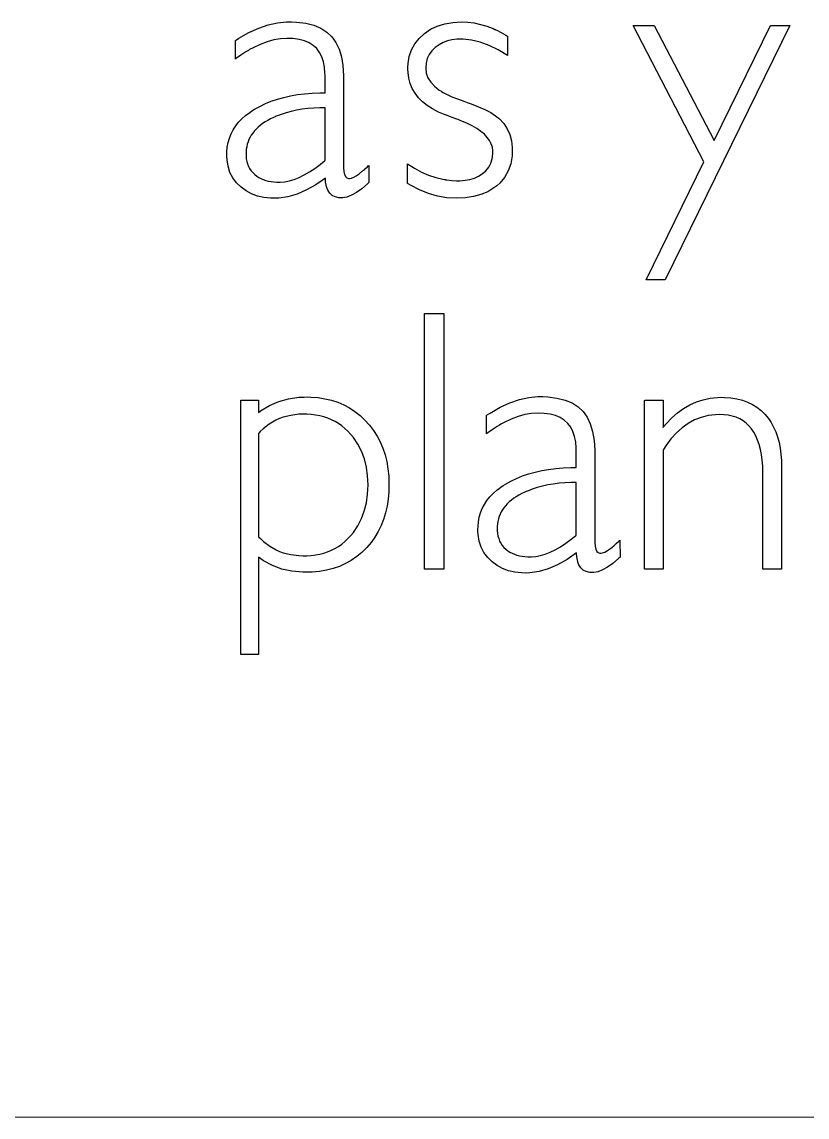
# Model space of a CAD drawing. Header units: millimetres. Extents: x 2232 to 85269, y -3593 to 5869.
# Drawn here: x 18312.33 to 18339.36, y -1776.52 to -1738.83 of the extents above; entities that cross this region are included whole.
import ezdxf

# ---------------------------------------------------------------- set-up
doc = ezdxf.new("R2010")
doc.units = ezdxf.units.MM
doc.layers.add('Standart', color=7, linetype='Continuous')

msp = doc.modelspace()

# ---------------------------------------------------------------- linework, layer by layer
at = {"layer": 'Standart', "color": 159, "linetype": 'Continuous', "lineweight": -3}
for points in [[(18320.479, -1739.041), (18320.808, -1738.928)], [(18320.808, -1738.928), (18321.129, -1738.857)], [(18321.129, -1738.857), (18321.442, -1738.827)], [(18321.442, -1738.827), (18321.611, -1738.827)], [(18321.611, -1738.827), (18321.783, -1738.836)], [(18321.783, -1738.836), (18322.1, -1738.875)], [(18322.1, -1738.875), (18322.38, -1738.944)], [(18322.38, -1738.944), (18322.623, -1739.045)], [(18326.394, -1739.081), (18326.626, -1738.97)], [(18326.626, -1738.97), (18326.882, -1738.89)], [(18326.882, -1738.89), (18327.16, -1738.842)], [(18327.16, -1738.842), (18327.46, -1738.826)], [(18327.46, -1738.826), (18327.676, -1738.836)], [(18327.676, -1738.836), (18327.892, -1738.863)], [(18327.892, -1738.863), (18328.11, -1738.91)], [(18328.11, -1738.91), (18328.33, -1738.975)], [(18328.33, -1738.975), (18328.551, -1739.059)], [(18335.807, -1743.637), (18333.37, -1738.952)], [(18333.37, -1738.952), (18334.094, -1738.952)], [(18334.094, -1738.952), (18336.16, -1742.912)], [(18338.76, -1738.952), (18334.478, -1747.698)], [(18336.16, -1742.912), (18338.093, -1738.952)], [(18338.093, -1738.952), (18338.76, -1738.952)], [(18319.799, -1739.391), (18320.143, -1739.195)], [(18320.143, -1739.195), (18320.479, -1739.041)], [(18322.623, -1739.045), (18322.829, -1739.175)], [(18322.829, -1739.175), (18322.998, -1739.336)], [(18322.998, -1739.336), (18323.136, -1739.532)], [(18326.001, -1739.395), (18326.184, -1739.225)], [(18326.184, -1739.225), (18326.394, -1739.081)], [(18328.551, -1739.059), (18328.606, -1739.083)], [(18328.606, -1739.083), (18328.628, -1739.093)], [(18328.628, -1739.093), (18328.638, -1739.097)], [(18328.638, -1739.097), (18328.676, -1739.115)], [(18328.676, -1739.115), (18328.83, -1739.194)], [(18328.83, -1739.194), (18328.987, -1739.285)], [(18328.987, -1739.285), (18329.027, -1739.309)], [(18329.027, -1739.309), (18329.041, -1739.318)], [(18329.041, -1739.318), (18329.041, -1739.325)], [(18329.041, -1739.325), (18329.041, -1739.361)], [(18329.041, -1739.361), (18329.041, -1739.421)], [(18319.678, -1739.469), (18319.69, -1739.461)], [(18319.678, -1739.47), (18319.678, -1739.469)], [(18319.678, -1739.493), (18319.678, -1739.47)], [(18319.678, -1739.539), (18319.678, -1739.493)], [(18319.678, -1739.604), (18319.678, -1739.539)], [(18319.678, -1739.931), (18319.678, -1739.604)], [(18319.69, -1739.461), (18319.712, -1739.447)], [(18319.712, -1739.447), (18319.799, -1739.391)], [(18320.289, -1739.714), (18320.167, -1739.78)], [(18320.529, -1739.599), (18320.289, -1739.714)], [(18320.766, -1739.509), (18320.529, -1739.599)], [(18320.998, -1739.445), (18320.766, -1739.509)], [(18321.226, -1739.406), (18320.998, -1739.445)], [(18321.45, -1739.392), (18321.226, -1739.406)], [(18321.665, -1739.401), (18321.45, -1739.392)], [(18321.869, -1739.43), (18321.665, -1739.401)], [(18322.052, -1739.479), (18321.869, -1739.43)], [(18322.215, -1739.548), (18322.052, -1739.479)], [(18322.356, -1739.637), (18322.215, -1739.548)], [(18322.476, -1739.747), (18322.356, -1739.637)], [(18322.576, -1739.876), (18322.476, -1739.747)], [(18323.136, -1739.532), (18323.245, -1739.763)], [(18323.245, -1739.763), (18323.326, -1740.03)], [(18325.741, -1739.79), (18325.853, -1739.584)], [(18325.853, -1739.584), (18326.001, -1739.395)], [(18326.559, -1739.705), (18326.441, -1739.82)], [(18326.69, -1739.611), (18326.559, -1739.705)], [(18326.827, -1739.537), (18326.69, -1739.611)], [(18326.974, -1739.481), (18326.827, -1739.537)], [(18327.131, -1739.443), (18326.974, -1739.481)], [(18327.299, -1739.422), (18327.131, -1739.443)], [(18327.386, -1739.418), (18327.299, -1739.422)], [(18327.44, -1739.418), (18327.386, -1739.418)], [(18327.513, -1739.42), (18327.44, -1739.418)], [(18327.806, -1739.453), (18327.513, -1739.42)], [(18328.105, -1739.526), (18327.806, -1739.453)], [(18328.411, -1739.639), (18328.105, -1739.526)], [(18328.723, -1739.792), (18328.411, -1739.639)], [(18329.041, -1739.421), (18329.041, -1739.589)], [(18329.041, -1739.589), (18329.041, -1739.773)], [(18319.678, -1740.002), (18319.678, -1739.931)], [(18319.678, -1740.058), (18319.678, -1740.002)], [(18319.678, -1740.094), (18319.678, -1740.058)], [(18319.678, -1740.103), (18319.678, -1740.094)], [(18319.686, -1740.098), (18319.678, -1740.104)], [(18319.678, -1740.104), (18319.678, -1740.103)], [(18319.87, -1739.968), (18319.686, -1740.098)], [(18320.042, -1739.855), (18319.87, -1739.968)], [(18320.124, -1739.806), (18320.042, -1739.855)], [(18320.167, -1739.78), (18320.124, -1739.806)], [(18322.654, -1740.026), (18322.576, -1739.876)], [(18322.711, -1740.197), (18322.654, -1740.026)], [(18323.326, -1740.03), (18323.379, -1740.332)], [(18325.623, -1740.255), (18325.665, -1740.013)], [(18325.665, -1740.013), (18325.741, -1739.79)], [(18326.284, -1740.09), (18326.245, -1740.245)], [(18326.349, -1739.949), (18326.284, -1740.09)], [(18326.441, -1739.82), (18326.349, -1739.949)], [(18329.041, -1739.985), (18328.723, -1739.792)], [(18329.041, -1739.773), (18329.041, -1739.856)], [(18329.041, -1739.856), (18329.041, -1739.923)], [(18329.041, -1739.923), (18329.041, -1739.968)], [(18329.041, -1739.968), (18329.041, -1739.985)], [(18322.747, -1740.387), (18322.711, -1740.197)], [(18322.762, -1740.597), (18322.747, -1740.387)], [(18323.379, -1740.332), (18323.403, -1740.671)], [(18325.616, -1740.382), (18325.623, -1740.255)], [(18325.616, -1740.415), (18325.616, -1740.382)], [(18325.616, -1740.461), (18325.616, -1740.415)], [(18325.621, -1740.563), (18325.616, -1740.461)], [(18326.245, -1740.245), (18326.232, -1740.413)], [(18326.232, -1740.413), (18326.25, -1740.585)], [(18322.763, -1740.646), (18322.762, -1740.597)], [(18322.763, -1740.647), (18322.763, -1740.646)], [(18322.763, -1740.655), (18322.763, -1740.647)], [(18322.763, -1740.688), (18322.763, -1740.655)], [(18322.763, -1740.742), (18322.763, -1740.688)], [(18322.763, -1740.89), (18322.763, -1740.742)], [(18322.763, -1741.054), (18322.763, -1740.89)], [(18323.403, -1740.671), (18323.405, -1740.761)], [(18323.405, -1740.761), (18323.405, -1740.784)], [(18323.405, -1740.784), (18323.405, -1740.797)], [(18323.405, -1740.797), (18323.405, -1740.804)], [(18323.405, -1740.804), (18323.405, -1740.842)], [(18323.405, -1740.842), (18323.405, -1740.913)], [(18325.647, -1740.76), (18325.621, -1740.563)], [(18325.696, -1740.946), (18325.647, -1740.76)], [(18326.25, -1740.585), (18326.306, -1740.747)], [(18326.306, -1740.747), (18326.4, -1740.898)], [(18322.319, -1741.277), (18322.584, -1741.265)], [(18322.584, -1741.265), (18322.721, -1741.263)], [(18322.721, -1741.263), (18322.755, -1741.263)], [(18322.755, -1741.263), (18322.763, -1741.263)], [(18322.763, -1741.192), (18322.763, -1741.054)], [(18322.763, -1741.238), (18322.763, -1741.192)], [(18322.763, -1741.261), (18322.763, -1741.238)], [(18322.763, -1741.263), (18322.763, -1741.261)], [(18323.405, -1740.913), (18323.405, -1741.011)], [(18323.405, -1741.011), (18323.405, -1741.135)], [(18323.405, -1741.135), (18323.405, -1741.28)], [(18325.767, -1741.12), (18325.696, -1740.946)], [(18325.861, -1741.283), (18325.767, -1741.12)], [(18326.4, -1740.898), (18326.53, -1741.04)], [(18326.53, -1741.04), (18326.697, -1741.171)], [(18326.697, -1741.171), (18326.745, -1741.202)], [(18326.745, -1741.202), (18326.778, -1741.224)], [(18326.778, -1741.224), (18326.835, -1741.257)], [(18326.835, -1741.257), (18326.969, -1741.328)], [(18320.519, -1741.732), (18320.713, -1741.639)], [(18320.713, -1741.639), (18320.915, -1741.557)], [(18320.915, -1741.557), (18321.126, -1741.485)], [(18321.126, -1741.485), (18321.347, -1741.424)], [(18321.347, -1741.424), (18321.576, -1741.372)], [(18321.576, -1741.372), (18321.815, -1741.33)], [(18321.815, -1741.33), (18322.062, -1741.298)], [(18322.062, -1741.298), (18322.319, -1741.277)], [(18323.405, -1741.28), (18323.405, -1741.443)], [(18323.405, -1741.443), (18323.405, -1741.812)], [(18325.978, -1741.435), (18325.861, -1741.283)], [(18326.117, -1741.576), (18325.978, -1741.435)], [(18326.279, -1741.705), (18326.117, -1741.576)], [(18326.969, -1741.328), (18327.131, -1741.402)], [(18327.131, -1741.402), (18327.321, -1741.479)], [(18327.321, -1741.479), (18327.539, -1741.559)], [(18327.539, -1741.559), (18327.658, -1741.601)], [(18327.658, -1741.601), (18327.791, -1741.647)], [(18327.791, -1741.647), (18328.045, -1741.744)], [(18320.029, -1742.045), (18320.171, -1741.939)], [(18320.171, -1741.939), (18320.247, -1741.888)], [(18320.247, -1741.888), (18320.335, -1741.834)], [(18320.335, -1741.834), (18320.519, -1741.732)], [(18321.251, -1742.012), (18321.084, -1742.075)], [(18321.424, -1741.957), (18321.251, -1742.012)], [(18321.602, -1741.909), (18321.424, -1741.957)], [(18321.787, -1741.868), (18321.602, -1741.909)], [(18321.976, -1741.835), (18321.787, -1741.868)], [(18322.172, -1741.81), (18321.976, -1741.835)], [(18322.374, -1741.792), (18322.172, -1741.81)], [(18322.581, -1741.782), (18322.374, -1741.792)], [(18322.686, -1741.78), (18322.581, -1741.782)], [(18322.74, -1741.779), (18322.686, -1741.78)], [(18322.763, -1741.779), (18322.74, -1741.779)], [(18322.763, -1741.781), (18322.763, -1741.779)], [(18322.763, -1741.789), (18322.763, -1741.781)], [(18322.763, -1741.805), (18322.763, -1741.789)], [(18322.763, -1741.828), (18322.763, -1741.805)], [(18322.763, -1741.858), (18322.763, -1741.828)], [(18322.763, -1741.893), (18322.763, -1741.858)], [(18322.763, -1741.934), (18322.763, -1741.893)], [(18322.763, -1742.032), (18322.763, -1741.934)], [(18323.405, -1741.812), (18323.405, -1742.214)], [(18326.463, -1741.823), (18326.279, -1741.705)], [(18326.67, -1741.929), (18326.463, -1741.823)], [(18326.9, -1742.025), (18326.67, -1741.929)], [(18326.911, -1742.029), (18326.9, -1742.025)], [(18328.045, -1741.744), (18328.27, -1741.844)], [(18328.27, -1741.844), (18328.466, -1741.947)], [(18328.466, -1741.947), (18328.632, -1742.054)], [(18319.688, -1742.404), (18319.788, -1742.278)], [(18319.788, -1742.278), (18319.901, -1742.158)], [(18319.901, -1742.158), (18320.029, -1742.045)], [(18320.534, -1742.386), (18320.461, -1742.448)], [(18320.614, -1742.327), (18320.534, -1742.386)], [(18320.699, -1742.27), (18320.614, -1742.327)], [(18320.791, -1742.216), (18320.699, -1742.27)], [(18320.888, -1742.164), (18320.791, -1742.216)], [(18320.991, -1742.115), (18320.888, -1742.164)], [(18321.043, -1742.092), (18320.991, -1742.115)], [(18321.084, -1742.075), (18321.043, -1742.092)], [(18322.763, -1742.147), (18322.763, -1742.032)], [(18322.763, -1742.276), (18322.763, -1742.147)], [(18322.763, -1742.416), (18322.763, -1742.276)], [(18323.405, -1742.214), (18323.405, -1742.622)], [(18326.943, -1742.041), (18326.911, -1742.029)], [(18327.049, -1742.08), (18326.943, -1742.041)], [(18327.18, -1742.129), (18327.049, -1742.08)], [(18327.298, -1742.173), (18327.18, -1742.129)], [(18327.341, -1742.189), (18327.298, -1742.173)], [(18327.367, -1742.199), (18327.341, -1742.189)], [(18327.372, -1742.2), (18327.367, -1742.199)], [(18327.372, -1742.201), (18327.372, -1742.2)], [(18327.391, -1742.207), (18327.372, -1742.201)], [(18327.444, -1742.228), (18327.391, -1742.207)], [(18327.647, -1742.313), (18327.444, -1742.228)], [(18327.829, -1742.402), (18327.647, -1742.313)], [(18327.99, -1742.495), (18327.829, -1742.402)], [(18328.632, -1742.054), (18328.769, -1742.163)], [(18328.769, -1742.163), (18328.919, -1742.324)], [(18328.919, -1742.324), (18329.038, -1742.503)], [(18319.473, -1742.822), (18319.53, -1742.676)], [(18319.53, -1742.676), (18319.602, -1742.537)], [(18319.602, -1742.537), (18319.688, -1742.404)], [(18320.226, -1742.722), (18320.182, -1742.797)], [(18320.276, -1742.65), (18320.226, -1742.722)], [(18320.332, -1742.58), (18320.276, -1742.65)], [(18320.393, -1742.513), (18320.332, -1742.58)], [(18320.461, -1742.448), (18320.393, -1742.513)], [(18322.763, -1742.561), (18322.763, -1742.416)], [(18322.763, -1742.859), (18322.763, -1742.561)], [(18323.405, -1742.622), (18323.405, -1743.012)], [(18328.13, -1742.593), (18327.99, -1742.495)], [(18328.251, -1742.694), (18328.13, -1742.593)], [(18328.35, -1742.799), (18328.251, -1742.694)], [(18329.038, -1742.503), (18329.126, -1742.7)], [(18329.126, -1742.7), (18329.183, -1742.916)], [(18319.384, -1743.299), (18319.399, -1743.134)], [(18319.399, -1743.134), (18319.429, -1742.975)], [(18319.429, -1742.975), (18319.473, -1742.822)], [(18320.067, -1743.121), (18320.053, -1743.209)], [(18320.087, -1743.036), (18320.067, -1743.121)], [(18320.113, -1742.954), (18320.087, -1743.036)], [(18320.145, -1742.874), (18320.113, -1742.954)], [(18320.182, -1742.797), (18320.145, -1742.874)], [(18322.763, -1743.003), (18322.763, -1742.859)], [(18322.763, -1743.139), (18322.763, -1743.003)], [(18322.763, -1743.265), (18322.763, -1743.139)], [(18323.405, -1743.012), (18323.405, -1743.191)], [(18328.429, -1742.909), (18328.35, -1742.799)], [(18328.487, -1743.022), (18328.429, -1742.909)], [(18328.525, -1743.14), (18328.487, -1743.022)], [(18328.542, -1743.262), (18328.525, -1743.14)], [(18329.183, -1742.916), (18329.209, -1743.151)], [(18329.209, -1743.151), (18329.21, -1743.284)], [(18319.381, -1743.385), (18319.384, -1743.299)], [(18319.382, -1743.452), (18319.381, -1743.385)], [(18319.389, -1743.571), (18319.382, -1743.452)], [(18320.045, -1743.299), (18320.043, -1743.345)], [(18320.043, -1743.345), (18320.043, -1743.368)], [(18320.043, -1743.368), (18320.043, -1743.386)], [(18320.043, -1743.386), (18320.044, -1743.437)], [(18320.044, -1743.437), (18320.053, -1743.534)], [(18320.053, -1743.209), (18320.045, -1743.299)], [(18322.763, -1743.375), (18322.763, -1743.265)], [(18322.763, -1743.468), (18322.763, -1743.375)], [(18322.763, -1743.506), (18322.763, -1743.468)], [(18322.763, -1743.538), (18322.763, -1743.506)], [(18323.405, -1743.191), (18323.405, -1743.355)], [(18323.405, -1743.355), (18323.405, -1743.501)], [(18323.405, -1743.501), (18323.405, -1743.625)], [(18328.521, -1743.534), (18328.542, -1743.363)], [(18328.543, -1743.318), (18328.542, -1743.262)], [(18328.542, -1743.363), (18328.543, -1743.318)], [(18329.202, -1743.431), (18329.155, -1743.706)], [(18329.21, -1743.284), (18329.202, -1743.431)], [(18319.425, -1743.796), (18319.389, -1743.571)], [(18319.492, -1744.004), (18319.425, -1743.796)], [(18320.053, -1743.534), (18320.07, -1743.627)], [(18320.07, -1743.627), (18320.095, -1743.715)], [(18320.095, -1743.715), (18320.128, -1743.797)], [(18320.128, -1743.797), (18320.169, -1743.875)], [(18320.169, -1743.875), (18320.218, -1743.947)], [(18322.224, -1743.991), (18322.408, -1743.87)], [(18322.408, -1743.87), (18322.597, -1743.731)], [(18322.597, -1743.731), (18322.693, -1743.656)], [(18322.693, -1743.656), (18322.742, -1743.616)], [(18322.742, -1743.616), (18322.754, -1743.606)], [(18322.754, -1743.606), (18322.76, -1743.601)], [(18322.76, -1743.601), (18322.763, -1743.599)], [(18322.763, -1743.564), (18322.763, -1743.538)], [(18322.763, -1743.583), (18322.763, -1743.564)], [(18322.763, -1743.595), (18322.763, -1743.583)], [(18322.763, -1743.599), (18322.763, -1743.595)], [(18322.763, -1743.599), (18322.763, -1743.599)], [(18322.763, -1743.599), (18322.763, -1743.599)], [(18322.763, -1743.599), (18322.763, -1743.599)], [(18323.405, -1743.625), (18323.405, -1743.725)], [(18323.405, -1743.725), (18323.405, -1743.796)], [(18323.405, -1743.796), (18323.405, -1743.837)], [(18323.405, -1743.837), (18323.405, -1743.85)], [(18323.405, -1743.85), (18323.414, -1743.978)], [(18324.059, -1743.956), (18324.121, -1743.901)], [(18324.121, -1743.901), (18324.135, -1743.889)], [(18324.135, -1743.889), (18324.136, -1743.888)], [(18324.136, -1743.888), (18324.137, -1743.887)], [(18324.137, -1743.887), (18324.156, -1743.87)], [(18324.156, -1743.87), (18324.223, -1743.81)], [(18324.223, -1743.81), (18324.253, -1743.783)], [(18324.253, -1743.783), (18324.267, -1743.769)], [(18324.267, -1743.769), (18324.268, -1743.775)], [(18324.268, -1743.775), (18324.268, -1743.804)], [(18324.268, -1743.804), (18324.269, -1743.853)], [(18324.269, -1743.853), (18324.269, -1743.917)], [(18325.602, -1743.712), (18325.844, -1743.864)], [(18325.602, -1743.714), (18325.602, -1743.712)], [(18325.602, -1743.712), (18325.602, -1743.712)], [(18325.602, -1743.712), (18325.602, -1743.712)], [(18325.602, -1743.741), (18325.602, -1743.714)], [(18325.602, -1743.795), (18325.602, -1743.741)], [(18325.602, -1743.869), (18325.602, -1743.795)], [(18325.602, -1744.049), (18325.602, -1743.869)], [(18325.844, -1743.864), (18326.086, -1743.992)], [(18328.302, -1743.952), (18328.401, -1743.828)], [(18328.401, -1743.828), (18328.474, -1743.689)], [(18328.474, -1743.689), (18328.521, -1743.534)], [(18329.155, -1743.706), (18329.069, -1743.955)], [(18333.824, -1747.698), (18335.807, -1743.637)], [(18319.59, -1744.193), (18319.492, -1744.004)], [(18319.718, -1744.365), (18319.59, -1744.193)], [(18320.218, -1743.947), (18320.276, -1744.014)], [(18320.276, -1744.014), (18320.342, -1744.076)], [(18320.342, -1744.076), (18320.412, -1744.131)], [(18320.412, -1744.131), (18320.483, -1744.176)], [(18320.483, -1744.176), (18320.559, -1744.216)], [(18320.559, -1744.216), (18320.639, -1744.251)], [(18320.639, -1744.251), (18320.723, -1744.28)], [(18320.723, -1744.28), (18320.811, -1744.303)], [(18321.535, -1744.295), (18321.7, -1744.246)], [(18321.7, -1744.246), (18321.87, -1744.179)], [(18321.87, -1744.179), (18322.044, -1744.094)], [(18322.044, -1744.094), (18322.224, -1743.991)], [(18322.776, -1744.203), (18322.449, -1744.43)], [(18322.776, -1744.23), (18322.776, -1744.203)], [(18322.776, -1744.203), (18322.776, -1744.203)], [(18322.776, -1744.203), (18322.776, -1744.203)], [(18322.776, -1744.203), (18322.776, -1744.203)], [(18322.784, -1744.345), (18322.776, -1744.23)], [(18323.414, -1743.978), (18323.439, -1744.08)], [(18323.439, -1744.08), (18323.476, -1744.154)], [(18323.476, -1744.154), (18323.516, -1744.193)], [(18323.516, -1744.193), (18323.575, -1744.213)], [(18323.575, -1744.213), (18323.611, -1744.216)], [(18323.611, -1744.216), (18323.674, -1744.206)], [(18323.674, -1744.206), (18323.752, -1744.175)], [(18323.752, -1744.175), (18323.841, -1744.123)], [(18323.841, -1744.123), (18323.944, -1744.051)], [(18323.944, -1744.051), (18324.059, -1743.956)], [(18324.269, -1743.917), (18324.273, -1744.218)], [(18324.273, -1744.218), (18324.274, -1744.28)], [(18324.274, -1744.28), (18324.274, -1744.326)], [(18325.602, -1744.23), (18325.602, -1744.049)], [(18325.602, -1744.303), (18325.602, -1744.23)], [(18326.086, -1743.992), (18326.329, -1744.098)], [(18326.329, -1744.098), (18326.573, -1744.18)], [(18326.573, -1744.18), (18326.818, -1744.239)], [(18326.818, -1744.239), (18326.879, -1744.251)], [(18326.879, -1744.251), (18326.903, -1744.255)], [(18326.903, -1744.255), (18326.914, -1744.256)], [(18326.914, -1744.256), (18326.956, -1744.263)], [(18326.956, -1744.263), (18327.123, -1744.282)], [(18327.123, -1744.282), (18327.287, -1744.291)], [(18327.404, -1744.29), (18327.584, -1744.277)], [(18327.584, -1744.277), (18327.752, -1744.247)], [(18327.752, -1744.247), (18327.907, -1744.201)], [(18327.907, -1744.201), (18328.049, -1744.138)], [(18328.049, -1744.138), (18328.178, -1744.059)], [(18328.178, -1744.059), (18328.302, -1743.952)], [(18328.943, -1744.178), (18328.777, -1744.376)], [(18329.069, -1743.955), (18328.943, -1744.178)], [(18319.875, -1744.517), (18319.718, -1744.365)], [(18320.046, -1744.644), (18319.875, -1744.517)], [(18320.232, -1744.745), (18320.046, -1744.644)], [(18320.811, -1744.303), (18320.904, -1744.321)], [(18320.904, -1744.321), (18321, -1744.334)], [(18321, -1744.334), (18321.101, -1744.34)], [(18321.101, -1744.34), (18321.153, -1744.342)], [(18321.153, -1744.342), (18321.181, -1744.342)], [(18321.181, -1744.342), (18321.22, -1744.341)], [(18321.22, -1744.341), (18321.375, -1744.327)], [(18321.375, -1744.327), (18321.535, -1744.295)], [(18322.125, -1744.611), (18321.804, -1744.749)], [(18322.449, -1744.43), (18322.125, -1744.611)], [(18322.803, -1744.45), (18322.784, -1744.345)], [(18322.818, -1744.499), (18322.803, -1744.45)], [(18322.824, -1744.522), (18322.818, -1744.499)], [(18322.835, -1744.554), (18322.824, -1744.522)], [(18322.86, -1744.614), (18322.835, -1744.554)], [(18322.925, -1744.717), (18322.86, -1744.614)], [(18324.027, -1744.567), (18323.845, -1744.697)], [(18324.222, -1744.403), (18324.027, -1744.567)], [(18324.272, -1744.356), (18324.222, -1744.403)], [(18324.274, -1744.351), (18324.272, -1744.356)], [(18324.274, -1744.326), (18324.274, -1744.351)], [(18325.602, -1744.357), (18325.602, -1744.303)], [(18325.602, -1744.384), (18325.602, -1744.357)], [(18325.602, -1744.386), (18325.602, -1744.384)], [(18325.609, -1744.39), (18325.602, -1744.386)], [(18325.628, -1744.402), (18325.609, -1744.39)], [(18325.703, -1744.448), (18325.628, -1744.402)], [(18326.01, -1744.609), (18325.703, -1744.448)], [(18326.322, -1744.735), (18326.01, -1744.609)], [(18327.287, -1744.291), (18327.327, -1744.291)], [(18327.327, -1744.291), (18327.357, -1744.291)], [(18327.357, -1744.291), (18327.404, -1744.29)], [(18328.578, -1744.542), (18328.366, -1744.669)], [(18328.679, -1744.465), (18328.578, -1744.542)], [(18328.777, -1744.376), (18328.679, -1744.465)], [(18320.435, -1744.82), (18320.232, -1744.745)], [(18320.653, -1744.87), (18320.435, -1744.82)], [(18320.887, -1744.893), (18320.653, -1744.87)], [(18321.014, -1744.896), (18320.887, -1744.893)], [(18321.17, -1744.889), (18321.014, -1744.896)], [(18321.486, -1744.841), (18321.17, -1744.889)], [(18321.804, -1744.749), (18321.486, -1744.841)], [(18323.008, -1744.795), (18322.925, -1744.717)], [(18323.111, -1744.848), (18323.008, -1744.795)], [(18323.233, -1744.878), (18323.111, -1744.848)], [(18323.371, -1744.882), (18323.233, -1744.878)], [(18323.517, -1744.854), (18323.371, -1744.882)], [(18323.675, -1744.793), (18323.517, -1744.854)], [(18323.845, -1744.697), (18323.675, -1744.793)], [(18326.639, -1744.824), (18326.322, -1744.735)], [(18326.962, -1744.878), (18326.639, -1744.824)], [(18327.29, -1744.896), (18326.962, -1744.878)], [(18327.593, -1744.882), (18327.29, -1744.896)], [(18327.873, -1744.839), (18327.593, -1744.882)], [(18328.131, -1744.768), (18327.873, -1744.839)], [(18328.366, -1744.669), (18328.131, -1744.768)], [(18334.478, -1747.698), (18333.824, -1747.698)], [(18326.188, -1757.665), (18326.188, -1748.856)], [(18326.188, -1748.856), (18326.85, -1748.856)], [(18326.85, -1748.856), (18326.85, -1757.665)], [(18321.17, -1751.892), (18321.509, -1751.797)], [(18321.509, -1751.797), (18321.864, -1751.744)], [(18321.864, -1751.744), (18322.048, -1751.735)], [(18322.048, -1751.735), (18322.15, -1751.734)], [(18322.15, -1751.734), (18322.277, -1751.737)], [(18322.277, -1751.737), (18322.523, -1751.757)], [(18322.523, -1751.757), (18322.759, -1751.793)], [(18322.759, -1751.793), (18322.985, -1751.847)], [(18329.125, -1751.936), (18329.454, -1751.823)], [(18329.454, -1751.823), (18329.775, -1751.752)], [(18329.775, -1751.752), (18330.088, -1751.723)], [(18330.088, -1751.723), (18330.257, -1751.723)], [(18330.257, -1751.723), (18330.429, -1751.731)], [(18330.429, -1751.731), (18330.746, -1751.77)], [(18330.746, -1751.77), (18331.026, -1751.84)], [(18335.783, -1751.828), (18336.024, -1751.777)], [(18336.024, -1751.777), (18336.274, -1751.75)], [(18336.274, -1751.75), (18336.402, -1751.746)], [(18336.402, -1751.746), (18336.517, -1751.748)], [(18336.517, -1751.748), (18336.733, -1751.763)], [(18336.733, -1751.763), (18336.937, -1751.795)], [(18336.937, -1751.795), (18337.129, -1751.843)], [(18319.86, -1751.849), (18319.86, -1751.847)], [(18319.86, -1751.847), (18319.883, -1751.847)], [(18319.86, -1751.879), (18319.86, -1751.849)], [(18319.86, -1751.939), (18319.86, -1751.879)], [(18319.86, -1752.03), (18319.86, -1751.939)], [(18319.86, -1752.148), (18319.86, -1752.03)], [(18319.86, -1752.293), (18319.86, -1752.148)], [(18319.883, -1751.847), (18319.935, -1751.847)], [(18319.935, -1751.847), (18320.097, -1751.847)], [(18320.097, -1751.847), (18320.282, -1751.847)], [(18320.282, -1751.847), (18320.429, -1751.847)], [(18320.429, -1751.847), (18320.468, -1751.847)], [(18320.468, -1751.847), (18320.477, -1751.848)], [(18320.477, -1751.848), (18320.477, -1751.867)], [(18320.477, -1751.867), (18320.477, -1751.905)], [(18320.477, -1751.905), (18320.477, -1752.016)], [(18320.477, -1752.016), (18320.477, -1752.141)], [(18320.477, -1752.141), (18320.477, -1752.236)], [(18320.545, -1752.215), (18320.849, -1752.032)], [(18320.849, -1752.032), (18321.17, -1751.892)], [(18322.985, -1751.847), (18323.202, -1751.918)], [(18323.202, -1751.918), (18323.408, -1752.006)], [(18323.408, -1752.006), (18323.605, -1752.112)], [(18323.605, -1752.112), (18323.792, -1752.235)], [(18328.445, -1752.286), (18328.789, -1752.09)], [(18328.789, -1752.09), (18329.125, -1751.936)], [(18331.026, -1751.84), (18331.269, -1751.94)], [(18331.269, -1751.94), (18331.475, -1752.07)], [(18331.475, -1752.07), (18331.644, -1752.231)], [(18333.764, -1751.851), (18333.779, -1751.847)], [(18333.764, -1751.878), (18333.764, -1751.851)], [(18333.764, -1751.929), (18333.764, -1751.878)], [(18333.764, -1752.003), (18333.764, -1751.929)], [(18333.764, -1752.097), (18333.764, -1752.003)], [(18333.764, -1752.211), (18333.764, -1752.097)], [(18333.779, -1751.847), (18333.832, -1751.847)], [(18333.832, -1751.847), (18333.912, -1751.847)], [(18333.912, -1751.847), (18334.115, -1751.847)], [(18334.115, -1751.847), (18334.217, -1751.847)], [(18334.217, -1751.847), (18334.305, -1751.847)], [(18334.305, -1751.847), (18334.371, -1751.847)], [(18334.371, -1751.847), (18334.404, -1751.847)], [(18334.404, -1751.847), (18334.406, -1751.848)], [(18334.406, -1751.848), (18334.406, -1751.863)], [(18334.406, -1751.863), (18334.406, -1751.892)], [(18334.406, -1751.892), (18334.406, -1751.933)], [(18334.406, -1751.933), (18334.406, -1752.045)], [(18334.406, -1752.045), (18334.406, -1752.183)], [(18334.406, -1752.183), (18334.406, -1752.484)], [(18334.901, -1752.28), (18335.109, -1752.13)], [(18335.109, -1752.13), (18335.325, -1752.005)], [(18335.325, -1752.005), (18335.55, -1751.904)], [(18335.55, -1751.904), (18335.783, -1751.828)], [(18337.129, -1751.843), (18337.309, -1751.907)], [(18337.309, -1751.907), (18337.477, -1751.988)], [(18337.477, -1751.988), (18337.633, -1752.086)], [(18337.633, -1752.086), (18337.776, -1752.199)], [(18337.776, -1752.199), (18337.908, -1752.33)], [(18319.86, -1752.462), (18319.86, -1752.293)], [(18319.86, -1752.654), (18319.86, -1752.462)], [(18320.477, -1752.263), (18320.545, -1752.215)], [(18320.477, -1752.236), (18320.477, -1752.26)], [(18320.477, -1752.26), (18320.477, -1752.263)], [(18321.073, -1752.533), (18320.845, -1752.666)], [(18321.194, -1752.48), (18321.073, -1752.533)], [(18321.321, -1752.434), (18321.194, -1752.48)], [(18321.585, -1752.367), (18321.321, -1752.434)], [(18321.864, -1752.331), (18321.585, -1752.367)], [(18322.009, -1752.325), (18321.864, -1752.331)], [(18322.027, -1752.325), (18322.009, -1752.325)], [(18322.054, -1752.325), (18322.027, -1752.325)], [(18322.134, -1752.327), (18322.054, -1752.325)], [(18322.289, -1752.337), (18322.134, -1752.327)], [(18322.438, -1752.355), (18322.289, -1752.337)], [(18322.583, -1752.382), (18322.438, -1752.355)], [(18322.722, -1752.418), (18322.583, -1752.382)], [(18322.856, -1752.463), (18322.722, -1752.418)], [(18322.985, -1752.517), (18322.856, -1752.463)], [(18323.109, -1752.579), (18322.985, -1752.517)], [(18323.792, -1752.235), (18323.969, -1752.375)], [(18323.969, -1752.375), (18324.136, -1752.532)], [(18324.136, -1752.532), (18324.292, -1752.704)], [(18328.323, -1752.364), (18328.336, -1752.356)], [(18328.323, -1752.365), (18328.323, -1752.364)], [(18328.323, -1752.388), (18328.323, -1752.365)], [(18328.323, -1752.434), (18328.323, -1752.388)], [(18328.323, -1752.499), (18328.323, -1752.434)], [(18328.323, -1752.825), (18328.323, -1752.499)], [(18328.336, -1752.356), (18328.358, -1752.341)], [(18328.358, -1752.341), (18328.445, -1752.286)], [(18329.175, -1752.494), (18328.934, -1752.609)], [(18329.411, -1752.405), (18329.175, -1752.494)], [(18329.643, -1752.341), (18329.411, -1752.405)], [(18329.871, -1752.302), (18329.643, -1752.341)], [(18330.095, -1752.288), (18329.871, -1752.302)], [(18330.31, -1752.297), (18330.095, -1752.288)], [(18330.514, -1752.325), (18330.31, -1752.297)], [(18330.698, -1752.374), (18330.514, -1752.325)], [(18330.86, -1752.443), (18330.698, -1752.374)], [(18331.001, -1752.532), (18330.86, -1752.443)], [(18331.122, -1752.642), (18331.001, -1752.532)], [(18331.644, -1752.231), (18331.782, -1752.427)], [(18331.782, -1752.427), (18331.891, -1752.658)], [(18333.764, -1752.343), (18333.764, -1752.211)], [(18333.764, -1752.492), (18333.764, -1752.343)], [(18333.764, -1752.656), (18333.764, -1752.492)], [(18334.406, -1752.484), (18334.406, -1752.617)], [(18334.511, -1752.654), (18334.702, -1752.454)], [(18334.702, -1752.454), (18334.901, -1752.28)], [(18335.481, -1752.526), (18335.262, -1752.645)], [(18335.712, -1752.436), (18335.481, -1752.526)], [(18335.954, -1752.375), (18335.712, -1752.436)], [(18336.207, -1752.343), (18335.954, -1752.375)], [(18336.338, -1752.339), (18336.207, -1752.343)], [(18336.493, -1752.343), (18336.338, -1752.339)], [(18336.643, -1752.36), (18336.493, -1752.343)], [(18336.784, -1752.39), (18336.643, -1752.36)], [(18336.916, -1752.432), (18336.784, -1752.39)], [(18337.039, -1752.486), (18336.916, -1752.432)], [(18337.154, -1752.553), (18337.039, -1752.486)], [(18337.259, -1752.632), (18337.154, -1752.553)], [(18337.908, -1752.33), (18338.024, -1752.472)], [(18338.024, -1752.472), (18338.121, -1752.615)], [(18319.86, -1752.867), (18319.86, -1752.654)], [(18319.86, -1753.1), (18319.86, -1752.867)], [(18320.535, -1752.926), (18320.487, -1752.977)], [(18320.634, -1752.831), (18320.535, -1752.926)], [(18320.845, -1752.666), (18320.634, -1752.831)], [(18323.228, -1752.65), (18323.109, -1752.579)], [(18323.341, -1752.73), (18323.228, -1752.65)], [(18323.45, -1752.818), (18323.341, -1752.73)], [(18323.553, -1752.916), (18323.45, -1752.818)], [(18323.651, -1753.022), (18323.553, -1752.916)], [(18324.292, -1752.704), (18324.432, -1752.887)], [(18324.432, -1752.887), (18324.556, -1753.08)], [(18328.323, -1752.897), (18328.323, -1752.825)], [(18328.323, -1752.953), (18328.323, -1752.897)], [(18328.323, -1752.989), (18328.323, -1752.953)], [(18328.515, -1752.863), (18328.332, -1752.993)], [(18328.687, -1752.75), (18328.515, -1752.863)], [(18328.769, -1752.701), (18328.687, -1752.75)], [(18328.813, -1752.675), (18328.769, -1752.701)], [(18328.934, -1752.609), (18328.813, -1752.675)], [(18331.221, -1752.771), (18331.122, -1752.642)], [(18331.299, -1752.921), (18331.221, -1752.771)], [(18331.356, -1753.091), (18331.299, -1752.921)], [(18331.891, -1752.658), (18331.972, -1752.925)], [(18331.972, -1752.925), (18332.025, -1753.227)], [(18333.764, -1752.834), (18333.764, -1752.656)], [(18333.764, -1753.024), (18333.764, -1752.834)], [(18334.406, -1752.617), (18334.406, -1752.718)], [(18334.406, -1752.718), (18334.406, -1752.752)], [(18334.406, -1752.752), (18334.406, -1752.773)], [(18334.406, -1752.773), (18334.406, -1752.778)], [(18334.406, -1752.779), (18334.407, -1752.777)], [(18334.406, -1752.778), (18334.406, -1752.779)], [(18334.407, -1752.777), (18334.419, -1752.763)], [(18334.419, -1752.763), (18334.511, -1752.654)], [(18335.054, -1752.794), (18334.858, -1752.973)], [(18335.262, -1752.645), (18335.054, -1752.794)], [(18337.356, -1752.724), (18337.259, -1752.632)], [(18337.444, -1752.829), (18337.356, -1752.724)], [(18337.523, -1752.946), (18337.444, -1752.829)], [(18337.593, -1753.075), (18337.523, -1752.946)], [(18338.121, -1752.615), (18338.207, -1752.77)], [(18338.207, -1752.77), (18338.28, -1752.935)], [(18338.28, -1752.935), (18338.342, -1753.111)], [(18319.86, -1753.617), (18319.86, -1753.1)], [(18320.487, -1752.977), (18320.477, -1752.988)], [(18320.477, -1752.988), (18320.477, -1753.003)], [(18320.477, -1752.988), (18320.477, -1752.988)], [(18320.477, -1752.988), (18320.477, -1752.988)], [(18320.477, -1752.988), (18320.477, -1752.988)], [(18320.477, -1752.988), (18320.477, -1752.988)], [(18320.477, -1753.003), (18320.477, -1753.049)], [(18320.477, -1753.049), (18320.477, -1753.123)], [(18320.477, -1753.123), (18320.477, -1753.221)], [(18320.477, -1753.221), (18320.477, -1753.342)], [(18323.739, -1753.129), (18323.651, -1753.022)], [(18323.893, -1753.356), (18323.739, -1753.129)], [(18324.556, -1753.08), (18324.664, -1753.283)], [(18324.664, -1753.283), (18324.755, -1753.498)], [(18328.323, -1752.997), (18328.323, -1752.989)], [(18328.332, -1752.993), (18328.323, -1752.999)], [(18328.323, -1752.999), (18328.323, -1752.997)], [(18331.392, -1753.282), (18331.356, -1753.091)], [(18331.407, -1753.492), (18331.392, -1753.282)], [(18332.025, -1753.227), (18332.049, -1753.566)], [(18333.764, -1753.437), (18333.764, -1753.024)], [(18334.673, -1753.18), (18334.5, -1753.418)], [(18334.858, -1752.973), (18334.673, -1753.18)], [(18337.655, -1753.217), (18337.593, -1753.075)], [(18337.707, -1753.372), (18337.655, -1753.217)], [(18338.342, -1753.111), (18338.393, -1753.298)], [(18338.393, -1753.298), (18338.432, -1753.496)], [(18319.86, -1754.191), (18319.86, -1753.617)], [(18320.477, -1753.342), (18320.477, -1753.482)], [(18320.477, -1753.482), (18320.477, -1753.64)], [(18320.477, -1753.64), (18320.477, -1753.813)], [(18324.019, -1753.601), (18323.893, -1753.356)], [(18324.117, -1753.864), (18324.019, -1753.601)], [(18324.755, -1753.498), (18324.83, -1753.723)], [(18331.408, -1753.541), (18331.407, -1753.492)], [(18331.408, -1753.542), (18331.408, -1753.541)], [(18331.408, -1753.549), (18331.408, -1753.542)], [(18331.408, -1753.583), (18331.408, -1753.549)], [(18331.408, -1753.637), (18331.408, -1753.583)], [(18331.408, -1753.785), (18331.408, -1753.637)], [(18332.049, -1753.566), (18332.051, -1753.656)], [(18332.051, -1753.656), (18332.051, -1753.679)], [(18332.051, -1753.679), (18332.051, -1753.692)], [(18332.051, -1753.692), (18332.051, -1753.699)], [(18332.051, -1753.699), (18332.051, -1753.737)], [(18333.764, -1753.882), (18333.764, -1753.437)], [(18334.407, -1753.564), (18334.406, -1753.567)], [(18334.406, -1753.567), (18334.406, -1753.571)], [(18334.406, -1753.571), (18334.406, -1753.593)], [(18334.406, -1753.593), (18334.406, -1753.631)], [(18334.406, -1753.631), (18334.406, -1753.685)], [(18334.406, -1753.685), (18334.406, -1753.753)], [(18334.417, -1753.547), (18334.407, -1753.564)], [(18334.5, -1753.418), (18334.417, -1753.547)], [(18337.751, -1753.539), (18337.707, -1753.372)], [(18337.786, -1753.718), (18337.751, -1753.539)], [(18338.432, -1753.496), (18338.459, -1753.704)], [(18338.459, -1753.704), (18338.475, -1753.924)], [(18320.477, -1753.813), (18320.477, -1754.192)], [(18324.186, -1754.146), (18324.117, -1753.864)], [(18324.83, -1753.723), (18324.889, -1753.958)], [(18324.889, -1753.958), (18324.931, -1754.204)], [(18331.408, -1753.949), (18331.408, -1753.785)], [(18331.408, -1754.088), (18331.408, -1753.949)], [(18332.051, -1753.737), (18332.051, -1753.808)], [(18332.051, -1753.808), (18332.051, -1753.906)], [(18332.051, -1753.906), (18332.051, -1754.03)], [(18332.051, -1754.03), (18332.051, -1754.175)], [(18333.764, -1754.348), (18333.764, -1753.882)], [(18334.406, -1753.753), (18334.406, -1753.835)], [(18334.406, -1753.835), (18334.406, -1754.037)], [(18334.406, -1754.037), (18334.406, -1754.28)], [(18337.812, -1753.91), (18337.786, -1753.718)], [(18337.829, -1754.115), (18337.812, -1753.91)], [(18338.475, -1753.924), (18338.479, -1754.037)], [(18338.479, -1754.037), (18338.479, -1754.095)], [(18319.86, -1754.808), (18319.86, -1754.191)], [(18320.477, -1754.192), (18320.477, -1754.6)], [(18324.229, -1754.445), (18324.186, -1754.146)], [(18324.243, -1754.762), (18324.229, -1754.445)], [(18324.931, -1754.204), (18324.957, -1754.461)], [(18324.957, -1754.461), (18324.96, -1754.993)], [(18329.358, -1754.535), (18329.561, -1754.453)], [(18329.561, -1754.453), (18329.772, -1754.381)], [(18329.772, -1754.381), (18329.992, -1754.319)], [(18329.992, -1754.319), (18330.222, -1754.267)], [(18330.222, -1754.267), (18330.46, -1754.226)], [(18330.46, -1754.226), (18330.708, -1754.194)], [(18330.708, -1754.194), (18330.964, -1754.172)], [(18330.964, -1754.172), (18331.23, -1754.161)], [(18331.23, -1754.161), (18331.366, -1754.159)], [(18331.366, -1754.159), (18331.4, -1754.159)], [(18331.4, -1754.159), (18331.408, -1754.159)], [(18331.408, -1754.134), (18331.408, -1754.088)], [(18331.408, -1754.157), (18331.408, -1754.134)], [(18331.408, -1754.159), (18331.408, -1754.157)], [(18332.051, -1754.175), (18332.051, -1754.338)], [(18332.051, -1754.338), (18332.051, -1754.707)], [(18333.764, -1755.299), (18333.764, -1754.348)], [(18334.406, -1754.28), (18334.406, -1754.559)], [(18337.837, -1754.332), (18337.829, -1754.115)], [(18337.838, -1754.388), (18337.837, -1754.332)], [(18337.838, -1754.416), (18337.838, -1754.388)], [(18337.838, -1754.428), (18337.838, -1754.416)], [(18337.838, -1754.429), (18337.838, -1754.428)], [(18337.838, -1754.438), (18337.838, -1754.429)], [(18337.838, -1754.46), (18337.838, -1754.438)], [(18337.838, -1754.496), (18337.838, -1754.46)], [(18338.479, -1754.095), (18338.48, -1754.12)], [(18338.48, -1754.12), (18338.48, -1754.123)], [(18338.48, -1754.123), (18338.48, -1754.139)], [(18338.48, -1754.139), (18338.48, -1754.17)], [(18338.48, -1754.17), (18338.48, -1754.215)], [(18338.48, -1754.215), (18338.48, -1754.272)], [(18338.48, -1754.272), (18338.48, -1754.422)], [(18338.48, -1754.422), (18338.48, -1754.613)], [(18319.86, -1756.118), (18319.86, -1754.808)], [(18320.477, -1754.6), (18320.477, -1755.016)], [(18324.228, -1755.078), (18324.243, -1754.762)], [(18328.675, -1754.941), (18328.817, -1754.834)], [(18328.817, -1754.834), (18328.893, -1754.784)], [(18328.893, -1754.784), (18328.981, -1754.729)], [(18328.981, -1754.729), (18329.165, -1754.627)], [(18329.165, -1754.627), (18329.358, -1754.535)], [(18330.248, -1754.803), (18330.07, -1754.851)], [(18330.432, -1754.763), (18330.248, -1754.803)], [(18330.622, -1754.73), (18330.432, -1754.763)], [(18330.818, -1754.705), (18330.622, -1754.73)], [(18331.019, -1754.687), (18330.818, -1754.705)], [(18331.226, -1754.677), (18331.019, -1754.687)], [(18331.332, -1754.675), (18331.226, -1754.677)], [(18331.385, -1754.674), (18331.332, -1754.675)], [(18331.408, -1754.674), (18331.385, -1754.674)], [(18331.408, -1754.676), (18331.408, -1754.674)], [(18331.408, -1754.684), (18331.408, -1754.676)], [(18331.408, -1754.7), (18331.408, -1754.684)], [(18331.408, -1754.723), (18331.408, -1754.7)], [(18331.408, -1754.752), (18331.408, -1754.723)], [(18331.408, -1754.788), (18331.408, -1754.752)], [(18331.408, -1754.829), (18331.408, -1754.788)], [(18331.408, -1754.927), (18331.408, -1754.829)], [(18332.051, -1754.707), (18332.051, -1755.109)], [(18334.406, -1754.559), (18334.406, -1754.863)], [(18337.838, -1754.602), (18337.838, -1754.496)], [(18337.838, -1754.751), (18337.838, -1754.602)], [(18337.838, -1754.934), (18337.838, -1754.751)], [(18338.48, -1754.613), (18338.48, -1754.838)], [(18338.48, -1754.838), (18338.48, -1755.089)], [(18320.477, -1755.016), (18320.477, -1755.419)], [(18324.186, -1755.377), (18324.228, -1755.078)], [(18324.96, -1754.993), (18324.937, -1755.246)], [(18328.333, -1755.299), (18328.433, -1755.173)], [(18328.433, -1755.173), (18328.547, -1755.054)], [(18328.547, -1755.054), (18328.675, -1754.941)], [(18329.345, -1755.165), (18329.26, -1755.222)], [(18329.436, -1755.11), (18329.345, -1755.165)], [(18329.534, -1755.059), (18329.436, -1755.11)], [(18329.637, -1755.009), (18329.534, -1755.059)], [(18329.689, -1754.987), (18329.637, -1755.009)], [(18329.73, -1754.97), (18329.689, -1754.987)], [(18329.897, -1754.907), (18329.73, -1754.97)], [(18330.07, -1754.851), (18329.897, -1754.907)], [(18331.408, -1755.043), (18331.408, -1754.927)], [(18331.408, -1755.172), (18331.408, -1755.043)], [(18331.408, -1755.311), (18331.408, -1755.172)], [(18332.051, -1755.109), (18332.051, -1755.518)], [(18334.406, -1754.863), (18334.406, -1755.52)], [(18337.838, -1755.147), (18337.838, -1754.934)], [(18337.838, -1755.382), (18337.838, -1755.147)], [(18338.48, -1755.089), (18338.48, -1755.36)], [(18320.477, -1755.419), (18320.477, -1755.61)], [(18324.116, -1755.658), (18324.186, -1755.377)], [(18324.9, -1755.489), (18324.846, -1755.723)], [(18324.937, -1755.246), (18324.9, -1755.489)], [(18328.118, -1755.717), (18328.176, -1755.571)], [(18328.176, -1755.571), (18328.248, -1755.432)], [(18328.248, -1755.432), (18328.333, -1755.299)], [(18328.922, -1755.545), (18328.872, -1755.617)], [(18328.977, -1755.475), (18328.922, -1755.545)], [(18329.039, -1755.408), (18328.977, -1755.475)], [(18329.107, -1755.343), (18329.039, -1755.408)], [(18329.18, -1755.281), (18329.107, -1755.343)], [(18329.26, -1755.222), (18329.18, -1755.281)], [(18331.408, -1755.457), (18331.408, -1755.311)], [(18331.408, -1755.754), (18331.408, -1755.457)], [(18332.051, -1755.518), (18332.051, -1755.907)], [(18333.764, -1755.76), (18333.764, -1755.299)], [(18334.406, -1755.52), (18334.406, -1756.186)], [(18337.838, -1755.895), (18337.838, -1755.382)], [(18338.48, -1755.36), (18338.48, -1755.644)], [(18320.477, -1755.61), (18320.477, -1755.79)], [(18320.477, -1755.79), (18320.477, -1755.957)], [(18320.477, -1755.957), (18320.477, -1756.109)], [(18323.893, -1756.167), (18324.018, -1755.921)], [(18324.018, -1755.921), (18324.116, -1755.658)], [(18324.778, -1755.946), (18324.693, -1756.16)], [(18324.846, -1755.723), (18324.778, -1755.946)], [(18328.045, -1756.029), (18328.075, -1755.87)], [(18328.075, -1755.87), (18328.118, -1755.717)], [(18328.733, -1755.932), (18328.713, -1756.017)], [(18328.759, -1755.849), (18328.733, -1755.932)], [(18328.791, -1755.769), (18328.759, -1755.849)], [(18328.828, -1755.692), (18328.791, -1755.769)], [(18328.872, -1755.617), (18328.828, -1755.692)], [(18331.408, -1755.898), (18331.408, -1755.754)], [(18331.408, -1756.035), (18331.408, -1755.898)], [(18332.051, -1755.907), (18332.051, -1756.086)], [(18333.764, -1756.197), (18333.764, -1755.76)], [(18337.838, -1756.423), (18337.838, -1755.895)], [(18338.48, -1755.644), (18338.48, -1756.223)], [(18319.86, -1757.436), (18319.86, -1756.118)], [(18320.477, -1756.109), (18320.477, -1756.241)], [(18320.477, -1756.241), (18320.477, -1756.354)], [(18323.739, -1756.395), (18323.893, -1756.167)], [(18324.693, -1756.16), (18324.593, -1756.364)], [(18328.027, -1756.28), (18328.03, -1756.195)], [(18328.028, -1756.347), (18328.027, -1756.28)], [(18328.034, -1756.466), (18328.028, -1756.347)], [(18328.03, -1756.195), (18328.045, -1756.029)], [(18328.691, -1756.195), (18328.689, -1756.241)], [(18328.689, -1756.241), (18328.689, -1756.264)], [(18328.689, -1756.264), (18328.689, -1756.282)], [(18328.689, -1756.282), (18328.69, -1756.332)], [(18328.69, -1756.332), (18328.699, -1756.43)], [(18328.699, -1756.105), (18328.691, -1756.195)], [(18328.713, -1756.017), (18328.699, -1756.105)], [(18331.408, -1756.16), (18331.408, -1756.035)], [(18331.408, -1756.271), (18331.408, -1756.16)], [(18331.408, -1756.363), (18331.408, -1756.271)], [(18332.051, -1756.086), (18332.051, -1756.25)], [(18332.051, -1756.25), (18332.051, -1756.396)], [(18333.764, -1756.598), (18333.764, -1756.197)], [(18334.406, -1756.186), (18334.406, -1756.502)], [(18338.48, -1756.223), (18338.48, -1756.505)], [(18320.477, -1756.354), (18320.477, -1756.442)], [(18320.477, -1756.442), (18320.477, -1756.505)], [(18320.477, -1756.505), (18320.477, -1756.539)], [(18320.477, -1756.539), (18320.477, -1756.545)], [(18320.477, -1756.545), (18320.487, -1756.555)], [(18320.487, -1756.555), (18320.539, -1756.607)], [(18320.539, -1756.607), (18320.644, -1756.703)], [(18320.644, -1756.703), (18320.859, -1756.869)], [(18323.339, -1756.796), (18323.448, -1756.707)], [(18323.448, -1756.707), (18323.552, -1756.61)], [(18323.552, -1756.61), (18323.651, -1756.504)], [(18323.651, -1756.504), (18323.739, -1756.395)], [(18324.477, -1756.558), (18324.346, -1756.742)], [(18324.593, -1756.364), (18324.477, -1756.558)], [(18328.071, -1756.692), (18328.034, -1756.466)], [(18328.138, -1756.899), (18328.071, -1756.692)], [(18328.699, -1756.43), (18328.716, -1756.523)], [(18328.716, -1756.523), (18328.741, -1756.61)], [(18328.741, -1756.61), (18328.774, -1756.693)], [(18328.774, -1756.693), (18328.815, -1756.77)], [(18331.053, -1756.765), (18331.242, -1756.627)], [(18331.242, -1756.627), (18331.338, -1756.551)], [(18331.338, -1756.551), (18331.387, -1756.512)], [(18331.387, -1756.512), (18331.399, -1756.502)], [(18331.399, -1756.502), (18331.405, -1756.496)], [(18331.405, -1756.496), (18331.408, -1756.494)], [(18331.408, -1756.402), (18331.408, -1756.363)], [(18331.408, -1756.434), (18331.408, -1756.402)], [(18331.408, -1756.46), (18331.408, -1756.434)], [(18331.408, -1756.479), (18331.408, -1756.46)], [(18331.408, -1756.49), (18331.408, -1756.479)], [(18331.408, -1756.494), (18331.408, -1756.49)], [(18331.408, -1756.494), (18331.408, -1756.494)], [(18331.408, -1756.494), (18331.408, -1756.494)], [(18331.408, -1756.494), (18331.408, -1756.494)], [(18332.051, -1756.396), (18332.051, -1756.521)], [(18332.051, -1756.521), (18332.051, -1756.621)], [(18332.051, -1756.621), (18332.051, -1756.692)], [(18332.051, -1756.692), (18332.051, -1756.732)], [(18332.802, -1756.765), (18332.868, -1756.705)], [(18332.868, -1756.705), (18332.898, -1756.678)], [(18332.898, -1756.678), (18332.913, -1756.665)], [(18332.913, -1756.665), (18332.913, -1756.67)], [(18332.913, -1756.67), (18332.913, -1756.699)], [(18332.913, -1756.699), (18332.914, -1756.748)], [(18333.764, -1756.782), (18333.764, -1756.598)], [(18334.406, -1756.502), (18334.406, -1756.796)], [(18337.838, -1756.677), (18337.838, -1756.423)], [(18337.838, -1756.915), (18337.838, -1756.677)], [(18338.48, -1756.505), (18338.48, -1756.771)], [(18320.859, -1756.869), (18321.084, -1757)], [(18321.084, -1757), (18321.2, -1757.052)], [(18321.2, -1757.052), (18321.322, -1757.096)], [(18321.322, -1757.096), (18321.581, -1757.16)], [(18322.719, -1757.107), (18322.853, -1757.062)], [(18322.853, -1757.062), (18322.982, -1757.009)], [(18322.982, -1757.009), (18323.106, -1756.946)], [(18323.106, -1756.946), (18323.225, -1756.876)], [(18323.225, -1756.876), (18323.339, -1756.796)], [(18324.033, -1757.082), (18323.856, -1757.229)], [(18324.199, -1756.917), (18324.033, -1757.082)], [(18324.346, -1756.742), (18324.199, -1756.917)], [(18328.235, -1757.088), (18328.138, -1756.899)], [(18328.363, -1757.26), (18328.235, -1757.088)], [(18328.815, -1756.77), (18328.864, -1756.842)], [(18328.864, -1756.842), (18328.922, -1756.909)], [(18328.922, -1756.909), (18328.987, -1756.971)], [(18328.987, -1756.971), (18329.058, -1757.025)], [(18329.058, -1757.025), (18329.129, -1757.071)], [(18329.129, -1757.071), (18329.205, -1757.111)], [(18330.345, -1757.141), (18330.515, -1757.074)], [(18330.515, -1757.074), (18330.69, -1756.989)], [(18330.69, -1756.989), (18330.869, -1756.886)], [(18330.869, -1756.886), (18331.053, -1756.765)], [(18331.42, -1757.099), (18331.094, -1757.325)], [(18331.421, -1757.125), (18331.42, -1757.099)], [(18331.42, -1757.099), (18331.42, -1757.099)], [(18331.42, -1757.099), (18331.42, -1757.099)], [(18331.42, -1757.099), (18331.42, -1757.099)], [(18332.051, -1756.732), (18332.051, -1756.746)], [(18332.051, -1756.746), (18332.06, -1756.873)], [(18332.06, -1756.873), (18332.085, -1756.975)], [(18332.085, -1756.975), (18332.122, -1757.049)], [(18332.122, -1757.049), (18332.162, -1757.089)], [(18332.162, -1757.089), (18332.221, -1757.109)], [(18332.32, -1757.102), (18332.397, -1757.071)], [(18332.397, -1757.071), (18332.487, -1757.019)], [(18332.487, -1757.019), (18332.59, -1756.946)], [(18332.59, -1756.946), (18332.705, -1756.852)], [(18332.705, -1756.852), (18332.767, -1756.797)], [(18332.767, -1756.797), (18332.781, -1756.784)], [(18332.781, -1756.784), (18332.783, -1756.782)], [(18332.781, -1756.784), (18332.781, -1756.784)], [(18332.783, -1756.782), (18332.802, -1756.765)], [(18332.914, -1756.748), (18332.915, -1756.812)], [(18332.915, -1756.812), (18332.918, -1757.114)], [(18333.764, -1756.952), (18333.764, -1756.782)], [(18333.764, -1757.108), (18333.764, -1756.952)], [(18334.406, -1756.796), (18334.406, -1757.061)], [(18334.406, -1757.061), (18334.406, -1757.287)], [(18337.838, -1757.131), (18337.838, -1756.915)], [(18338.48, -1756.771), (18338.48, -1757.015)], [(18338.48, -1757.015), (18338.48, -1757.231)], [(18319.86, -1758.063), (18319.86, -1757.436)], [(18320.509, -1757.274), (18320.477, -1757.25)], [(18320.477, -1757.25), (18320.477, -1757.279)], [(18320.477, -1757.279), (18320.477, -1757.354)], [(18320.477, -1757.354), (18320.477, -1757.469)], [(18320.477, -1757.469), (18320.477, -1757.621)], [(18320.651, -1757.371), (18320.509, -1757.274)], [(18320.953, -1757.534), (18320.651, -1757.371)], [(18321.581, -1757.16), (18321.861, -1757.194)], [(18321.861, -1757.194), (18322.008, -1757.199)], [(18322.008, -1757.199), (18322.027, -1757.199)], [(18322.027, -1757.199), (18322.054, -1757.199)], [(18322.054, -1757.199), (18322.133, -1757.198)], [(18322.133, -1757.198), (18322.287, -1757.188)], [(18322.287, -1757.188), (18322.436, -1757.17)], [(18322.436, -1757.17), (18322.58, -1757.143)], [(18322.58, -1757.143), (18322.719, -1757.107)], [(18323.47, -1757.47), (18323.262, -1757.563)], [(18323.668, -1757.358), (18323.47, -1757.47)], [(18323.856, -1757.229), (18323.668, -1757.358)], [(18328.52, -1757.413), (18328.363, -1757.26)], [(18328.691, -1757.539), (18328.52, -1757.413)], [(18329.205, -1757.111), (18329.285, -1757.146)], [(18329.285, -1757.146), (18329.369, -1757.175)], [(18329.369, -1757.175), (18329.457, -1757.198)], [(18329.457, -1757.198), (18329.55, -1757.216)], [(18329.55, -1757.216), (18329.646, -1757.229)], [(18329.646, -1757.229), (18329.747, -1757.235)], [(18329.747, -1757.235), (18329.799, -1757.237)], [(18329.799, -1757.237), (18329.827, -1757.237)], [(18329.827, -1757.237), (18329.865, -1757.236)], [(18329.865, -1757.236), (18330.021, -1757.222)], [(18330.021, -1757.222), (18330.181, -1757.19)], [(18330.181, -1757.19), (18330.345, -1757.141)], [(18331.094, -1757.325), (18330.77, -1757.507)], [(18331.429, -1757.24), (18331.421, -1757.125)], [(18331.449, -1757.346), (18331.429, -1757.24)], [(18331.463, -1757.395), (18331.449, -1757.346)], [(18331.47, -1757.417), (18331.463, -1757.395)], [(18331.481, -1757.449), (18331.47, -1757.417)], [(18331.506, -1757.51), (18331.481, -1757.449)], [(18332.221, -1757.109), (18332.257, -1757.111)], [(18332.257, -1757.111), (18332.32, -1757.102)], [(18332.673, -1757.462), (18332.49, -1757.592)], [(18332.867, -1757.298), (18332.673, -1757.462)], [(18332.918, -1757.252), (18332.867, -1757.298)], [(18332.918, -1757.114), (18332.919, -1757.176)], [(18332.92, -1757.247), (18332.918, -1757.252)], [(18332.919, -1757.176), (18332.919, -1757.222)], [(18332.919, -1757.222), (18332.92, -1757.247)], [(18333.764, -1757.247), (18333.764, -1757.108)], [(18333.764, -1757.369), (18333.764, -1757.247)], [(18333.764, -1757.472), (18333.764, -1757.369)], [(18333.764, -1757.554), (18333.764, -1757.472)], [(18334.406, -1757.287), (18334.406, -1757.384)], [(18334.406, -1757.384), (18334.406, -1757.468)], [(18334.406, -1757.468), (18334.406, -1757.538)], [(18337.838, -1757.319), (18337.838, -1757.131)], [(18337.838, -1757.473), (18337.838, -1757.319)], [(18337.838, -1757.585), (18337.838, -1757.473)], [(18338.48, -1757.231), (18338.48, -1757.41)], [(18338.48, -1757.41), (18338.48, -1757.547)], [(18320.477, -1757.621), (18320.477, -1757.802)], [(18320.477, -1757.802), (18320.477, -1758.009)], [(18321.276, -1757.655), (18320.953, -1757.534)], [(18321.617, -1757.73), (18321.276, -1757.655)], [(18321.996, -1757.764), (18321.617, -1757.73)], [(18322.097, -1757.766), (18321.996, -1757.764)], [(18322.125, -1757.766), (18322.097, -1757.766)], [(18322.191, -1757.765), (18322.125, -1757.766)], [(18322.321, -1757.761), (18322.191, -1757.765)], [(18322.572, -1757.738), (18322.321, -1757.761)], [(18322.813, -1757.698), (18322.572, -1757.738)], [(18323.043, -1757.639), (18322.813, -1757.698)], [(18323.262, -1757.563), (18323.043, -1757.639)], [(18326.85, -1757.665), (18326.188, -1757.665)], [(18328.878, -1757.64), (18328.691, -1757.539)], [(18329.08, -1757.715), (18328.878, -1757.64)], [(18329.298, -1757.765), (18329.08, -1757.715)], [(18329.532, -1757.789), (18329.298, -1757.765)], [(18329.659, -1757.792), (18329.532, -1757.789)], [(18329.816, -1757.784), (18329.659, -1757.792)], [(18330.131, -1757.736), (18329.816, -1757.784)], [(18330.449, -1757.644), (18330.131, -1757.736)], [(18330.77, -1757.507), (18330.449, -1757.644)], [(18331.57, -1757.612), (18331.506, -1757.51)], [(18331.654, -1757.69), (18331.57, -1757.612)], [(18331.757, -1757.743), (18331.654, -1757.69)], [(18331.879, -1757.772), (18331.757, -1757.743)], [(18332.017, -1757.777), (18331.879, -1757.772)], [(18332.163, -1757.749), (18332.017, -1757.777)], [(18332.32, -1757.688), (18332.163, -1757.749)], [(18332.49, -1757.592), (18332.32, -1757.688)], [(18333.764, -1757.615), (18333.764, -1757.554)], [(18333.764, -1757.653), (18333.764, -1757.615)], [(18333.764, -1757.665), (18333.764, -1757.653)], [(18333.779, -1757.665), (18333.764, -1757.665)], [(18333.764, -1757.665), (18333.764, -1757.665)], [(18333.764, -1757.665), (18333.764, -1757.665)], [(18333.832, -1757.665), (18333.779, -1757.665)], [(18333.912, -1757.665), (18333.832, -1757.665)], [(18334.115, -1757.665), (18333.912, -1757.665)], [(18334.217, -1757.665), (18334.115, -1757.665)], [(18334.305, -1757.665), (18334.217, -1757.665)], [(18334.371, -1757.665), (18334.305, -1757.665)], [(18334.404, -1757.665), (18334.371, -1757.665)], [(18334.406, -1757.659), (18334.404, -1757.665)], [(18334.406, -1757.538), (18334.406, -1757.594)], [(18334.406, -1757.594), (18334.406, -1757.635)], [(18334.406, -1757.635), (18334.406, -1757.659)], [(18337.838, -1757.624), (18337.838, -1757.585)], [(18337.838, -1757.651), (18337.838, -1757.624)], [(18337.838, -1757.665), (18337.838, -1757.651)], [(18337.865, -1757.665), (18337.838, -1757.665)], [(18337.927, -1757.665), (18337.865, -1757.665)], [(18338.013, -1757.665), (18337.927, -1757.665)], [(18338.218, -1757.665), (18338.013, -1757.665)], [(18338.318, -1757.665), (18338.218, -1757.665)], [(18338.401, -1757.665), (18338.318, -1757.665)], [(18338.458, -1757.665), (18338.401, -1757.665)], [(18338.48, -1757.665), (18338.458, -1757.665)], [(18338.48, -1757.547), (18338.48, -1757.598)], [(18338.48, -1757.598), (18338.48, -1757.635)], [(18338.48, -1757.635), (18338.48, -1757.658)], [(18338.48, -1757.658), (18338.48, -1757.665)], [(18319.86, -1758.652), (18319.86, -1758.063)], [(18320.477, -1758.009), (18320.477, -1758.235)], [(18320.477, -1758.235), (18320.477, -1758.726)], [(18319.86, -1759.188), (18319.86, -1758.652)], [(18320.477, -1758.726), (18320.477, -1759.233)], [(18319.86, -1759.432), (18319.86, -1759.188)], [(18320.477, -1759.233), (18320.477, -1759.715)], [(18319.86, -1759.657), (18319.86, -1759.432)], [(18319.86, -1759.863), (18319.86, -1759.657)], [(18320.477, -1759.715), (18320.477, -1759.933)], [(18319.86, -1760.046), (18319.86, -1759.863)], [(18319.86, -1760.206), (18319.86, -1760.046)], [(18320.477, -1759.933), (18320.477, -1760.128)], [(18319.86, -1760.341), (18319.86, -1760.206)], [(18319.86, -1760.449), (18319.86, -1760.341)], [(18319.86, -1760.528), (18319.86, -1760.449)], [(18320.477, -1760.128), (18320.477, -1760.297)], [(18320.477, -1760.297), (18320.477, -1760.432)], [(18320.477, -1760.432), (18320.477, -1760.529)], [(18319.86, -1760.577), (18319.86, -1760.528)], [(18319.86, -1760.593), (18319.86, -1760.577)], [(18319.883, -1760.593), (18319.86, -1760.593)], [(18319.86, -1760.593), (18319.86, -1760.593)], [(18319.86, -1760.593), (18319.86, -1760.593)], [(18319.935, -1760.593), (18319.883, -1760.593)], [(18320.097, -1760.593), (18319.935, -1760.593)], [(18320.282, -1760.593), (18320.097, -1760.593)], [(18320.429, -1760.593), (18320.282, -1760.593)], [(18320.468, -1760.593), (18320.429, -1760.593)], [(18320.477, -1760.584), (18320.468, -1760.593)], [(18320.477, -1760.529), (18320.477, -1760.584)]]:
    msp.add_lwpolyline(points, dxfattribs=at)
at = {"layer": 'Standart', "color": 250, "linetype": 'Continuous', "lineweight": 5}
msp.add_lwpolyline([(18375.971, -1776.516), (18105.971, -1776.516)], dxfattribs=at)

doc.saveas('drawing.dxf')
